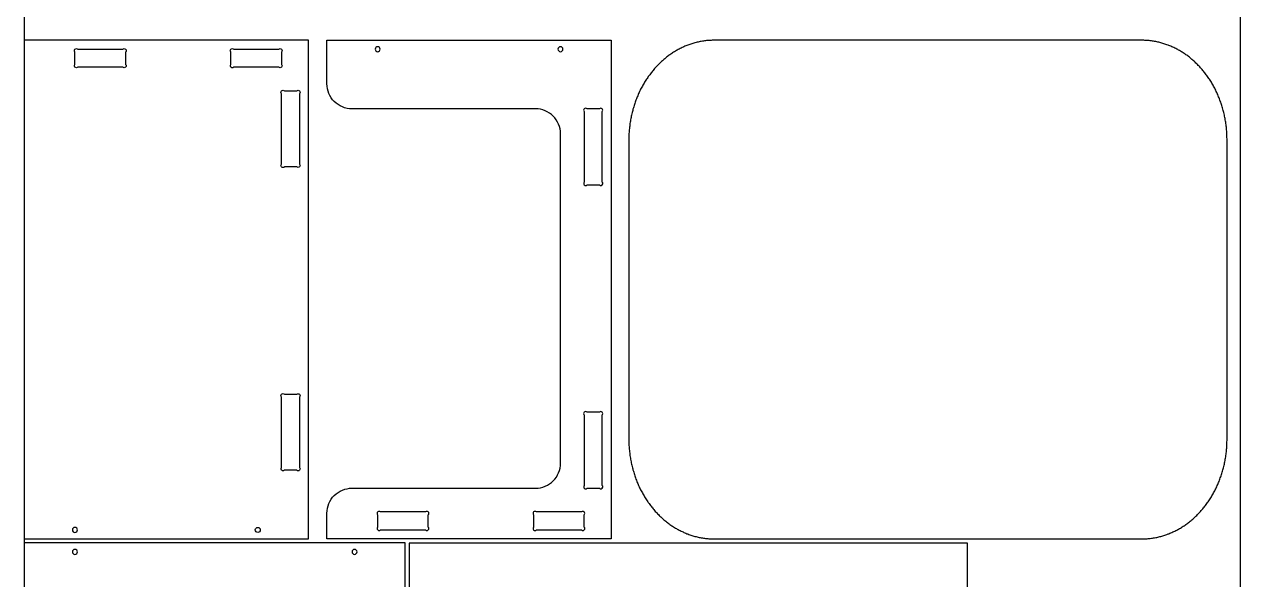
# Model space of a CAD drawing. Extents: x -767 to 5144, y -506 to 2808.
# Drawn here: x 2502 to 3722, y 1433 to 1990 of the extents above; entities that cross this region are included whole.
import ezdxf

# ---------------------------------------------------------------- set-up
doc = ezdxf.new("R2010")
doc.units = 0
for name, color, linetype in [('LAYER_1', 18, 'CONTINUOUS'), ('T5_LOGOLAYER_20', 18, 'CONTINUOUS'), ('T5_LOGOLAYER_21', 18, 'CONTINUOUS')]:
    doc.layers.add(name, color=color, linetype=linetype)

msp = doc.modelspace()

# ---------------------------------------------------------------- linework, layer by layer
at = {"layer": 'LAYER_1'}
msp.add_lwpolyline([(2888.1, 22), (3448.1, 22), (3448.1, 1470.1), (2888.1, 1470.1)], close=True, dxfattribs=at)
at = {"layer": 'T5_LOGOLAYER_20'}
for points in [[(2502.1, 0), (3722.1, 0), (3722.1, 2440), (2502.1, 2440)], [(2787.1, 1974.3), (2502.1, 1974.3), (2502.1, 1474.3), (2787.1, 1474.3)], [(3108.5, 1574.3), (3108.5, 1573), (3108.5, 1571.7), (3108.5, 1570.4), (3108.6, 1569.1), (3108.6, 1567.9), (3108.7, 1566.6), (3108.8, 1565.3), (3108.9, 1564.1), (3109, 1562.8), (3109.2, 1561.5), (3109.3, 1560.3), (3109.5, 1559.1), (3109.6, 1557.8), (3109.8, 1556.6), (3110, 1555.4), (3110.2, 1554.1), (3110.4, 1552.9), (3110.7, 1551.7), (3110.9, 1550.5), (3111.2, 1549.3), (3111.4, 1548.1), (3111.7, 1546.9), (3112, 1545.7), (3112.3, 1544.5), (3112.6, 1543.4), (3113, 1542.2), (3113.3, 1541.1), (3113.7, 1539.9), (3114, 1538.8), (3114.4, 1537.6), (3114.8, 1536.5), (3115.2, 1535.4), (3115.6, 1534.2), (3116, 1533.1), (3116.5, 1532), (3116.9, 1530.9), (3117.4, 1529.8), (3117.8, 1528.8), (3118.3, 1527.7), (3118.8, 1526.6), (3119.3, 1525.6), (3119.8, 1524.5), (3120.3, 1523.5), (3120.9, 1522.4), (3121.4, 1521.4), (3122, 1520.4), (3122.5, 1519.4), (3123.1, 1518.4), (3123.7, 1517.4), (3124.3, 1516.4), (3124.9, 1515.4), (3125.5, 1514.5), (3126.1, 1513.5), (3126.8, 1512.5), (3127.4, 1511.6), (3128, 1510.7), (3128.7, 1509.8), (3129.4, 1508.8), (3130.1, 1507.9), (3130.7, 1507), (3131.4, 1506.2), (3132.1, 1505.3), (3132.9, 1504.4), (3133.6, 1503.6), (3134.3, 1502.7), (3135, 1501.9), (3135.8, 1501.1), (3136.6, 1500.3), (3137.3, 1499.5), (3138.1, 1498.7), (3138.9, 1497.9), (3139.7, 1497.1), (3140.5, 1496.4), (3141.3, 1495.6), (3142.1, 1494.9), (3142.9, 1494.2), (3143.7, 1493.4), (3144.6, 1492.7), (3145.4, 1492), (3146.3, 1491.4), (3147.1, 1490.7), (3148, 1490), (3148.9, 1489.4), (3149.7, 1488.8), (3150.6, 1488.1), (3151.5, 1487.5), (3152.4, 1486.9), (3153.3, 1486.4), (3154.2, 1485.8), (3155.2, 1485.2), (3156.1, 1484.7), (3157, 1484.1), (3158, 1483.6), (3158.9, 1483.1), (3159.9, 1482.6), (3160.8, 1482.1), (3161.8, 1481.7), (3162.8, 1481.2), (3163.7, 1480.8), (3164.7, 1480.4), (3165.7, 1479.9), (3166.7, 1479.5), (3167.7, 1479.2), (3168.7, 1478.8), (3169.7, 1478.4), (3170.7, 1478.1), (3171.7, 1477.7), (3172.8, 1477.4), (3173.8, 1477.1), (3174.8, 1476.8), (3175.9, 1476.6), (3176.9, 1476.3), (3178, 1476.1), (3179, 1475.8), (3180.1, 1475.6), (3181.1, 1475.4), (3182.2, 1475.3), (3183.3, 1475.1), (3184.3, 1474.9), (3185.4, 1474.8), (3186.5, 1474.7), (3187.6, 1474.6), (3188.7, 1474.5), (3189.8, 1474.4), (3190.9, 1474.4), (3192, 1474.3), (3193.1, 1474.3), (3194.2, 1474.3), (3622.8, 1474.3), (3623.9, 1474.3), (3625, 1474.3), (3626.1, 1474.4), (3627.2, 1474.4), (3628.3, 1474.5), (3629.4, 1474.6), (3630.4, 1474.7), (3631.5, 1474.8), (3632.6, 1474.9), (3633.7, 1475.1), (3634.7, 1475.3), (3635.8, 1475.4), (3636.9, 1475.6), (3637.9, 1475.8), (3639, 1476.1), (3640, 1476.3), (3641.1, 1476.6), (3642.1, 1476.8), (3643.1, 1477.1), (3644.2, 1477.4), (3645.2, 1477.7), (3646.2, 1478.1), (3647.2, 1478.4), (3648.2, 1478.8), (3649.3, 1479.2), (3650.2, 1479.5), (3651.2, 1479.9), (3652.2, 1480.4), (3653.2, 1480.8), (3654.2, 1481.2), (3655.2, 1481.7), (3656.1, 1482.1), (3657.1, 1482.6), (3658, 1483.1), (3659, 1483.6), (3659.9, 1484.1), (3660.9, 1484.7), (3661.8, 1485.2), (3662.7, 1485.8), (3663.6, 1486.4), (3664.5, 1486.9), (3665.4, 1487.5), (3666.3, 1488.1), (3667.2, 1488.8), (3668.1, 1489.4), (3669, 1490), (3669.8, 1490.7), (3670.7, 1491.4), (3671.5, 1492), (3672.4, 1492.7), (3673.2, 1493.4), (3674, 1494.2), (3674.9, 1494.9), (3675.7, 1495.6), (3676.5, 1496.4), (3677.3, 1497.1), (3678.1, 1497.9), (3678.9, 1498.7), (3679.6, 1499.5), (3680.4, 1500.3), (3681.1, 1501.1), (3681.9, 1501.9), (3682.6, 1502.7), (3683.4, 1503.6), (3684.1, 1504.4), (3684.8, 1505.3), (3685.5, 1506.2), (3686.2, 1507), (3686.9, 1507.9), (3687.6, 1508.8), (3688.2, 1509.8), (3688.9, 1510.7), (3689.5, 1511.6), (3690.2, 1512.5), (3690.8, 1513.5), (3691.4, 1514.5), (3692.1, 1515.4), (3692.7, 1516.4), (3693.3, 1517.4), (3693.8, 1518.4), (3694.4, 1519.4), (3695, 1520.4), (3695.5, 1521.4), (3696.1, 1522.4), (3696.6, 1523.5), (3697.1, 1524.5), (3697.6, 1525.6), (3698.1, 1526.6), (3698.6, 1527.7), (3699.1, 1528.8), (3699.6, 1529.8), (3700, 1530.9), (3700.5, 1532), (3700.9, 1533.1), (3701.3, 1534.2), (3701.7, 1535.4), (3702.1, 1536.5), (3702.5, 1537.6), (3702.9, 1538.8), (3703.3, 1539.9), (3703.6, 1541.1), (3704, 1542.2), (3704.3, 1543.4), (3704.6, 1544.5), (3704.9, 1545.7), (3705.2, 1546.9), (3705.5, 1548.1), (3705.8, 1549.3), (3706, 1550.5), (3706.3, 1551.7), (3706.5, 1552.9), (3706.7, 1554.1), (3706.9, 1555.4), (3707.1, 1556.6), (3707.3, 1557.8), (3707.5, 1559.1), (3707.6, 1560.3), (3707.8, 1561.5), (3707.9, 1562.8), (3708, 1564.1), (3708.1, 1565.3), (3708.2, 1566.6), (3708.3, 1567.9), (3708.4, 1569.1), (3708.4, 1570.4), (3708.4, 1571.7), (3708.5, 1573), (3708.5, 1574.3), (3708.5, 1874.3), (3708.5, 1875.6), (3708.4, 1876.9), (3708.4, 1878.1), (3708.4, 1879.4), (3708.3, 1880.7), (3708.2, 1882), (3708.1, 1883.2), (3708, 1884.5), (3707.9, 1885.8), (3707.8, 1887), (3707.6, 1888.3), (3707.5, 1889.5), (3707.3, 1890.8), (3707.1, 1892), (3706.9, 1893.2), (3706.7, 1894.4), (3706.5, 1895.7), (3706.3, 1896.9), (3706, 1898.1), (3705.8, 1899.3), (3705.5, 1900.5), (3705.2, 1901.7), (3704.9, 1902.8), (3704.6, 1904), (3704.3, 1905.2), (3704, 1906.4), (3703.6, 1907.5), (3703.3, 1908.7), (3702.9, 1909.8), (3702.5, 1911), (3702.1, 1912.1), (3701.7, 1913.2), (3701.3, 1914.3), (3700.9, 1915.4), (3700.5, 1916.5), (3700, 1917.6), (3699.6, 1918.7), (3699.1, 1919.8), (3698.6, 1920.9), (3698.1, 1921.9), (3697.6, 1923), (3697.1, 1924.1), (3696.6, 1925.1), (3696.1, 1926.1), (3695.5, 1927.2), (3695, 1928.2), (3694.4, 1929.2), (3693.8, 1930.2), (3693.3, 1931.2), (3692.7, 1932.2), (3692.1, 1933.1), (3691.4, 1934.1), (3690.8, 1935.1), (3690.2, 1936), (3689.5, 1937), (3688.9, 1937.9), (3688.2, 1938.8), (3687.6, 1939.7), (3686.9, 1940.6), (3686.2, 1941.5), (3685.5, 1942.4), (3684.8, 1943.3), (3684.1, 1944.1), (3683.4, 1945), (3682.6, 1945.8), (3681.9, 1946.7), (3681.1, 1947.5), (3680.4, 1948.3), (3679.6, 1949.1), (3678.9, 1949.9), (3678.1, 1950.7), (3677.3, 1951.4), (3676.5, 1952.2), (3675.7, 1953), (3674.9, 1953.7), (3674, 1954.4), (3673.2, 1955.1), (3672.4, 1955.8), (3671.5, 1956.5), (3670.7, 1957.2), (3669.8, 1957.9), (3669, 1958.5), (3668.1, 1959.2), (3667.2, 1959.8), (3666.3, 1960.4), (3665.4, 1961), (3664.5, 1961.6), (3663.6, 1962.2), (3662.7, 1962.8), (3661.8, 1963.3), (3660.9, 1963.9), (3659.9, 1964.4), (3659, 1964.9), (3658, 1965.5), (3657.1, 1965.9), (3656.1, 1966.4), (3655.2, 1966.9), (3654.2, 1967.3), (3653.2, 1967.8), (3652.2, 1968.2), (3651.2, 1968.6), (3650.2, 1969), (3649.3, 1969.4), (3648.2, 1969.8), (3647.2, 1970.1), (3646.2, 1970.5), (3645.2, 1970.8), (3644.2, 1971.1), (3643.1, 1971.4), (3642.1, 1971.7), (3641.1, 1972), (3640, 1972.3), (3639, 1972.5), (3637.9, 1972.7), (3636.9, 1972.9), (3635.8, 1973.1), (3634.7, 1973.3), (3633.7, 1973.5), (3632.6, 1973.6), (3631.5, 1973.8), (3630.4, 1973.9), (3629.4, 1974), (3628.3, 1974.1), (3627.2, 1974.2), (3626.1, 1974.2), (3625, 1974.3), (3623.9, 1974.3), (3622.8, 1974.3), (3194.2, 1974.3), (3193.1, 1974.3), (3192, 1974.3), (3190.9, 1974.2), (3189.8, 1974.2), (3188.7, 1974.1), (3187.6, 1974), (3186.5, 1973.9), (3185.4, 1973.8), (3184.3, 1973.6), (3183.3, 1973.5), (3182.2, 1973.3), (3181.1, 1973.1), (3180.1, 1972.9), (3179, 1972.7), (3178, 1972.5), (3176.9, 1972.3), (3175.9, 1972), (3174.8, 1971.7), (3173.8, 1971.4), (3172.8, 1971.1), (3171.7, 1970.8), (3170.7, 1970.5), (3169.7, 1970.1), (3168.7, 1969.8), (3167.7, 1969.4), (3166.7, 1969), (3165.7, 1968.6), (3164.7, 1968.2), (3163.7, 1967.8), (3162.8, 1967.3), (3161.8, 1966.9), (3160.8, 1966.4), (3159.9, 1965.9), (3158.9, 1965.5), (3158, 1964.9), (3157, 1964.4), (3156.1, 1963.9), (3155.2, 1963.3), (3154.2, 1962.8), (3153.3, 1962.2), (3152.4, 1961.6), (3151.5, 1961), (3150.6, 1960.4), (3149.7, 1959.8), (3148.9, 1959.2), (3148, 1958.5), (3147.1, 1957.9), (3146.3, 1957.2), (3145.4, 1956.5), (3144.6, 1955.8), (3143.7, 1955.1), (3142.9, 1954.4), (3142.1, 1953.7), (3141.3, 1953), (3140.5, 1952.2), (3139.7, 1951.4), (3138.9, 1950.7), (3138.1, 1949.9), (3137.3, 1949.1), (3136.6, 1948.3), (3135.8, 1947.5), (3135, 1946.7), (3134.3, 1945.8), (3133.6, 1945), (3132.9, 1944.1), (3132.1, 1943.3), (3131.4, 1942.4), (3130.7, 1941.5), (3130.1, 1940.6), (3129.4, 1939.7), (3128.7, 1938.8), (3128, 1937.9), (3127.4, 1937), (3126.8, 1936), (3126.1, 1935.1), (3125.5, 1934.1), (3124.9, 1933.1), (3124.3, 1932.2), (3123.7, 1931.2), (3123.1, 1930.2), (3122.5, 1929.2), (3122, 1928.2), (3121.4, 1927.2), (3120.9, 1926.1), (3120.3, 1925.1), (3119.8, 1924.1), (3119.3, 1923), (3118.8, 1921.9), (3118.3, 1920.9), (3117.8, 1919.8), (3117.4, 1918.7), (3116.9, 1917.6), (3116.5, 1916.5), (3116, 1915.4), (3115.6, 1914.3), (3115.2, 1913.2), (3114.8, 1912.1), (3114.4, 1911), (3114, 1909.8), (3113.7, 1908.7), (3113.3, 1907.5), (3113, 1906.4), (3112.6, 1905.2), (3112.3, 1904), (3112, 1902.8), (3111.7, 1901.7), (3111.4, 1900.5), (3111.2, 1899.3), (3110.9, 1898.1), (3110.7, 1896.9), (3110.4, 1895.7), (3110.2, 1894.4), (3110, 1893.2), (3109.8, 1892), (3109.6, 1890.8), (3109.5, 1889.5), (3109.3, 1888.3), (3109.2, 1887), (3109, 1885.8), (3108.9, 1884.5), (3108.8, 1883.2), (3108.7, 1882), (3108.6, 1880.7), (3108.6, 1879.4), (3108.5, 1878.1), (3108.5, 1876.9), (3108.5, 1875.6), (3108.5, 1874.3)]]:
    msp.add_lwpolyline(points, close=True, dxfattribs=at)
for points in [[(2600.9, 1947.3), (2555.8, 1947.3, -1), (2552.9, 1950.1), (2552.9, 1962.5, -1), (2555.8, 1965.3), (2600.9, 1965.3, -1), (2603.7, 1962.5), (2603.7, 1950.1, -1)], [(2709.3, 1950.1), (2709.3, 1962.5, -1), (2712.2, 1965.3), (2757.3, 1965.3, -1), (2760.1, 1962.5), (2760.1, 1950.1, -1), (2757.3, 1947.3), (2712.2, 1947.3, -1)], [(3015, 1525.1, 0.415425), (3039.9, 1550.2), (3039.9, 1880.5, 0.414214), (3014.9, 1905.5), (2830.7, 1905.5, -0.415413), (2805.7, 1930.6), (2805.7, 1974.3), (3090.7, 1974.3), (3090.7, 1474.3), (2805.7, 1474.3), (2805.7, 1500.1, -0.415393), (2830.8, 1525.1)], [(2856.5, 1962.8, 0.414214), (2859, 1965.3, 0.414214), (2856.5, 1967.8, 0.414214), (2854, 1965.3, 0.414214)], [(3039.9, 1962.8, 0.414214), (3042.4, 1965.3, 0.414214), (3039.9, 1967.8, 0.414214), (3037.4, 1965.3, 0.414214)], [(2763, 1923.5), (2775.3, 1923.5, -1), (2778.1, 1920.7), (2778.1, 1850.1, -1), (2775.3, 1847.3), (2763, 1847.3, -1), (2760.1, 1850.1), (2760.1, 1920.7, -1)], [(3081.7, 1832.1), (3081.7, 1902.7, 1), (3078.9, 1905.5), (3066.6, 1905.5, 1), (3063.7, 1902.7), (3063.7, 1832.1, 1), (3066.6, 1829.3), (3078.9, 1829.3, 1)], [(2778.1, 1616.5), (2778.1, 1545.9, -1), (2775.3, 1543.1), (2763, 1543.1, -1), (2760.1, 1545.9), (2760.1, 1616.5, -1), (2763, 1619.3), (2775.3, 1619.3, -1)], [(3066.6, 1525.1), (3078.9, 1525.1, 1), (3081.7, 1527.9), (3081.7, 1598.5, 1), (3078.9, 1601.3), (3066.6, 1601.3, 1), (3063.7, 1598.5), (3063.7, 1527.9, 1)], [(2904.5, 1501.3), (2859.4, 1501.3, 1), (2856.5, 1498.5), (2856.5, 1486.1, 1), (2859.4, 1483.3), (2904.5, 1483.3, 1), (2907.3, 1486.1), (2907.3, 1498.5, 1)], [(3012.9, 1498.5), (3012.9, 1486.1, 1), (3015.8, 1483.3), (3060.9, 1483.3, 1), (3063.7, 1486.1), (3063.7, 1498.5, 1), (3060.9, 1501.3), (3015.8, 1501.3, 1)], [(2550.4, 1483.3, 0.414214), (2552.9, 1480.8, 0.414214), (2555.4, 1483.3, 0.414214), (2552.9, 1485.8, 0.414214)], [(2736.3, 1485.8, -0.414214), (2738.8, 1483.3, -0.414214), (2736.3, 1480.8, -0.414214), (2733.8, 1483.3, -0.414214)], [(2550.4, 1461.3, 0.414214), (2552.9, 1458.8, 0.414214), (2555.4, 1461.3, 0.414214), (2552.9, 1463.8, 0.414214)], [(2830.8, 1461.3, 0.414214), (2833.3, 1458.8, 0.414214), (2835.8, 1461.3, 0.414214), (2833.3, 1463.8, 0.414214)]]:
    msp.add_lwpolyline(points, format="xyb", close=True, dxfattribs=at)
at = {"layer": 'T5_LOGOLAYER_21'}
msp.add_lwpolyline([(2502.1, 1763), (2502.1, 1478)], dxfattribs=at)
msp.add_lwpolyline([(2502.1, 20.3), (2884.1, 20.3), (2884.1, 1470.3), (2502.1, 1470.3)], close=True, dxfattribs=at)

doc.saveas('drawing.dxf')
